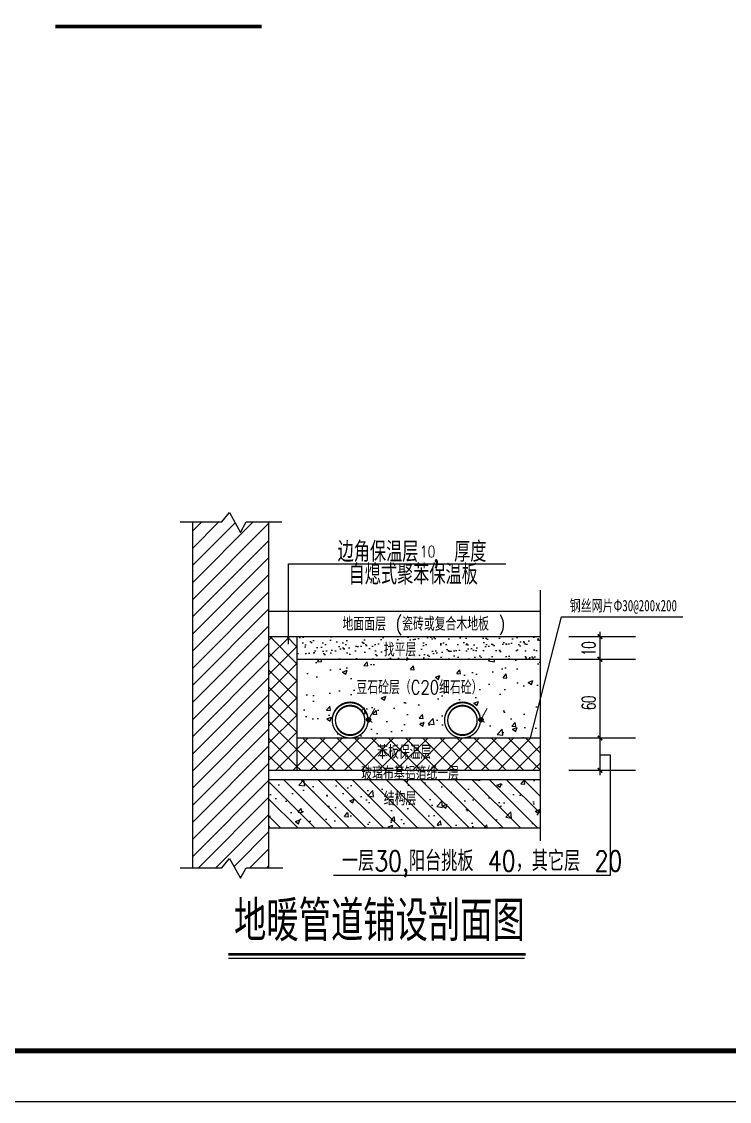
# Model space of a CAD drawing. Extents: x 57238 to 116638, y 270298 to 359907.
# Drawn here: x 72915 to 86938, y 270298 to 291692 of the extents above; entities that cross this region are included whole.
import ezdxf

# ---------------------------------------------------------------- set-up
doc = ezdxf.new("R2010")
doc.units = 0
doc.header["$LTSCALE"] = 1000
doc.header["$MEASUREMENT"] = 0
for name, color, linetype in [('1-地暖', 7, 'Continuous'), ('1-标注-1', 7, 'Continuous'), ('101', 3, 'Continuous'), ('2', 1, 'Continuous'), ('DIM_SYMB', 3, 'Continuous'), ('TH_TITLE', 7, 'Continuous'), ('TK', 126, 'Continuous'), ('图层1', 7, 'Continuous'), ('给水管', 231, 'Continuous')]:
    doc.layers.add(name, color=color, linetype=linetype)
doc.styles.add('-宋体', font='', dxfattribs={"width": 0.8})
doc.styles.add('1', font='txt.shx', dxfattribs={"width": 0.8, "bigfont": 'hztxt.shx'})
doc.styles.add('_HZTXT', font='txt.shx', dxfattribs={"width": 0.8, "bigfont": 'HZTXT.shx'})
doc.styles.add('DIM_FONT', font='SIMPLEX', dxfattribs={"width": 0.7, "bigfont": 'GBCBIG'})
doc.styles.add('ROMANS', font='romans__.ttf')
doc.styles.get('-宋体').set_extended_font_data('SimSun')
pattern_1 = [(45, (1712124.48298777, 116222.3442392308), (-169.7056274847714, 169.7056274847714), []), (135, (1712124.48298777, 116222.3442392308), (-169.7056274847714, -169.7056274847713), [])]

# ---------------------------------------------------------------- blocks, each defined once
blk = doc.blocks.new('_DIMX')
blk.add_line((-150, 0), (150, 0))
at = {"const_width": 50}
blk.add_lwpolyline([(-70, -70), (70, 70)], dxfattribs=at)
blk = doc.blocks.new('vfsdesa')
at = {"ltscale": 9787.034705858678}
h = blk.add_hatch(dxfattribs=at)
h.set_pattern_fill('ANSI31', color=256, scale=1920, style=0)
h.set_pattern_definition([(45, (1712521.817776341, 116222.3442392308), (-169.7056274847714, 169.7056274847714), [])])
h.paths.add_polyline_path([(1716291.422164045, 82671.74552911276), (1715841.787771601, 82671.74552911276), (1715727.945509288, 82462.39348167682), (1715508.897937296, 82857.71416794683), (1715355.728983775, 82671.74552911276), (1714779.949106408, 82671.74552911276), (1714779.949106408, 75820.12464697578), (1715355.728983775, 75820.12464697578), (1715508.897937296, 76006.09328580962), (1715727.945509288, 75610.7725995396), (1715841.787771601, 75820.12464697578), (1716291.422164045, 75820.12464697578)])
h = blk.add_hatch(dxfattribs=at)
h.set_pattern_fill('ANSI37', color=256, scale=1920, style=0)
h.set_pattern_definition(pattern_1)
h.paths.add_polyline_path([(1716845.620796806, 80399.83489415853), (1716291.422164045, 80399.83489415853), (1716291.422164045, 77750.45354340866), (1716845.620796806, 77750.45354340866)])
h = blk.add_hatch(dxfattribs=at)
h.set_pattern_fill('AR-SAND', color=256, scale=128, style=0)
h.set_pattern_definition([(37.50000000000001, (1713078.417505253, 116222.3442392308), (-8.063149838029842, 246.6334424336842), [0, -194.5599999999999, 0, -217.5999999999999, 0, -208]), (7.499999999999998, (1713078.417505253, 116222.3442392308), (226.5314182742691, 361.2346963494065), [0, -104.96, 0, -175.3599999999999, 0, -67.19999999999997]), (327.5, (1712920.977505253, 116222.3442392308), (398.6101583041913, 0.7243588527314558), [0, -64, 0, -230.4, 0, -300.8]), (317.5, (1712920.977505253, 116222.3442392308), (384.7842053852535, 112.3424723115838), [0, -31.99999999999999, 0, -151.0399999999999, 0, -172.7999999999999])])
h.paths.add_polyline_path([(1716845.620796806, 80399.83489415853), (1716845.620796806, 79951.83489415853), (1721663.152125793, 79951.83489415853), (1721663.152125793, 80399.83489415853)])
h.paths.add_polyline_path([(1718520.325112333, 79950.33997453575), (1719253.492986351, 79950.33997453575), (1719253.492986351, 80331.31635248766), (1718520.325112333, 80331.31635248766)], flags=9)
h = blk.add_hatch(dxfattribs=at)
h.set_pattern_fill('AR-CONC', color=256, scale=128, style=0)
h.set_pattern_definition([(49.99999999999999, (1712124.48298777, 116222.3442392308), (918.0930337289644, -80.3227327777217), [95.99999999999996, -1055.999999999999]), (355, (1712124.48298777, 116222.3442392308), (-177.60170702464, 962.8059311360144), [76.79999999999998, -844.8]), (100.4513999999998, (1712200.99073817, 116215.6506840294), (740.4920085939476, 882.4826138380204), [81.58744319999936, -897.4619033599937]), (46.1842, (1712124.48298777, 116478.3442392308), (1366.068542240825, -211.8643383411431), [144, -1584]), (96.63559999999949, (1712238.32202137, 116460.6888062708), (1196.36826310234, 1246.870874752565), [122.3811686399957, -1346.192639999955]), (351.1842000000001, (1712124.48298777, 116478.3442392308), (1196.367289771042, 1246.871809184415), [115.2, -1267.2]), (20.99999999999998, (1712252.48298777, 116414.3442392308), (764.0410267116306, -515.3521800516334), [95.999999999998, -1055.999999999979]), (326.0000000000001, (1712252.48298777, 116414.3442392308), (311.4436248596246, 928.1920576599716), [76.79999999999997, -844.7999999999997]), (71.45140000000002, (1712316.15304601, 116371.3981835496), (1075.484964584307, 412.8390357887387), [81.5874431999995, -897.4619033599956]), (37.50000000000001, (1712124.48298777, 116222.3442392308), (15.56461480613205, 426.1041329040783), [0, -834.5599999999998, 0, -857.5999999999996, 0, -847.9999999999997]), (7.499999999999998, (1712124.48298777, 116222.3442392308), (336.7290079259502, 504.8469912094208), [0, -488.9599999999999, 0, -815.3599999999999, 0, -323.2]), (327.5, (1711839.04298777, 116222.3442392308), (683.2927183006836, -28.87023582000613), [0, -320, 0, -998.4, 0, -1324.8]), (317.5, (1711711.04298777, 116222.3442392308), (746.4782967582543, 128.1343773853665), [0, -416, 0, -663.0399999999997, 0, -940.7999999999997])])
h.paths.add_polyline_path([(1721663.152125793, 79951.83489415853), (1716845.620796806, 79951.83489415853), (1716845.620796806, 78390.45354340866), (1721663.152125793, 78390.45354340866)])
h.paths.add_polyline_path([(1720409.611569963, 78673.73220379173, -0.1090147773524979), (1720357.945901235, 78559.30820298183, -9.173068315009383)])
h.paths.add_polyline_path([(1718184.424858211, 78673.73220379173, -0.1090147773524979), (1718132.759189482, 78559.30820298183, -9.173068315009383)])
h = blk.add_hatch(dxfattribs=at)
h.set_pattern_fill('ANSI37', color=256, scale=1920, style=0)
h.set_pattern_definition(pattern_1)
h.paths.add_polyline_path([(1716845.620796806, 78390.45354340866), (1716845.620796806, 77750.45354340866), (1721663.152125793, 77750.45354340866), (1721663.152125793, 78390.45354340866)])
h = blk.add_hatch(dxfattribs=at)
h.set_pattern_fill('AR-CONC', color=256, scale=128, style=0)
h.set_pattern_definition([(49.99999999999999, (1712124.48298777, 116041.8956367458), (918.0930337289644, -80.3227327777217), [95.99999999999996, -1055.999999999999]), (355, (1712124.48298777, 116041.8956367458), (-177.60170702464, 962.8059311360144), [76.79999999999998, -844.8]), (100.4513999999998, (1712200.99073817, 116035.2020815458), (740.4920085939476, 882.4826138380204), [81.58744319999936, -897.4619033599937]), (46.1842, (1712124.48298777, 116297.8956367458), (1366.068542240825, -211.8643383411431), [144, -1584]), (96.63559999999949, (1712238.32202137, 116280.2402037868), (1196.36826310234, 1246.870874752565), [122.3811686399957, -1346.192639999953]), (351.1842000000001, (1712124.48298777, 116297.8956367458), (1196.367289771042, 1246.871809184415), [115.2, -1267.2]), (20.99999999999998, (1712252.48298777, 116233.8956367468), (764.0410267116306, -515.3521800516334), [95.99999999999795, -1055.999999999979]), (326.0000000000001, (1712252.48298777, 116233.8956367468), (311.4436248596246, 928.1920576599716), [76.79999999999997, -844.7999999999997]), (71.45140000000002, (1712316.15304601, 116190.9495810658), (1075.484964584307, 412.8390357887387), [81.5874431999995, -897.4619033599956]), (37.50000000000001, (1712124.48298777, 116041.8956367458), (15.56461480613205, 426.1041329040783), [0, -834.5599999999998, 0, -857.5999999999996, 0, -847.9999999999997]), (7.499999999999998, (1712124.48298777, 116041.8956367458), (336.7290079259502, 504.8469912094208), [0, -488.9599999999999, 0, -815.3599999999999, 0, -323.2]), (327.5, (1711839.04298777, 116041.8956367458), (683.2927183006836, -28.87023582000613), [0, -320, 0, -998.4, 0, -1324.8]), (317.5, (1711711.04298777, 116041.8956367458), (746.4782967582543, 128.1343773853665), [0, -416, 0, -663.0399999999997, 0, -940.7999999999997])])
h.paths.add_polyline_path([(1721663.152125793, 77570.00494092458), (1716291.422164046, 77570.00494092458), (1716291.422164046, 76610.00494092458), (1721663.152125793, 76610.00494092458)])
h = blk.add_hatch(dxfattribs=at)
h.set_pattern_fill('ANSI31', color=256, scale=1920, angle=90, style=0)
h.set_pattern_definition([(135, (1712124.48298777, 116041.8956367458), (-169.7056274847714, -169.7056274847713), [])])
h.paths.add_polyline_path([(1716291.422164045, 77570.00494092458), (1716291.422164045, 76610.00494092458), (1721663.152125793, 76610.00494092458), (1721663.152125792, 77570.00494092458)])
at = {"layer": '1-地暖', "linetype": 'ByBlock'}
h = blk.add_hatch(dxfattribs=at)
h.set_pattern_fill('ANSI31', scale=71.1111111111111, style=0)
h.set_pattern_definition([(45, (1628089.399777906, 102497.4887734518), (-6.285393610547088, 6.285393610547088), [])])
edge = h.paths.add_edge_path()
edge.add_arc((1718264.582682758, 78752.56335427181), 43.16305607750844, 0, 360)
h = blk.add_hatch(dxfattribs=at)
h.set_pattern_fill('ANSI31', scale=71.1111111111111, style=0)
h.set_pattern_definition([(45, (1630314.586489658, 102497.4887734518), (-6.285393610547088, 6.285393610547088), [])])
edge = h.paths.add_edge_path()
edge.add_arc((1720489.76939451, 78752.56335427181), 43.16305607750844, 0, 360)
at = {"ltscale": 9787.034705858678}
for p, q in [((1716679.374028367, 81837.87336700864), (1720985.888902052, 81837.87336700864)), ((1716679.374028367, 80248.39592289354), (1716679.374028367, 81837.87336700864)), ((1716845.620796805, 80399.8348941576), (1716845.620796805, 77750.45354340866)), ((1722232.957883493, 80399.83489415853), (1723554.458259684, 80399.83489415853)), ((1722232.957883493, 79951.83489415853), (1723554.458259684, 79951.83489415853)), ((1722849.386867282, 79951.83489415853), (1722849.386867282, 77750.45354340866)), ((1722232.957883493, 78390.45354340866), (1723554.458259684, 78390.45354340866)), ((1722232.957883493, 77750.45354340866), (1723554.458259684, 77750.45354340866))]:
    blk.add_line(p, q, dxfattribs=at)
at = {"color": 7, "ltscale": 9787.034705858678, "const_width": 25.6}
for points in [[(1718254.641459522, 78745.78929641761, 1), (1717543.969953506, 78745.78929641761, 9.173068315009324)], [(1720479.828171275, 78745.78929641761, 1), (1719769.156665256, 78745.78929641761, 9.173068315009324)], [(1718254.641459522, 78745.78929641761, -1), (1717543.969953506, 78745.78929641761, -9.173068315009324)], [(1720479.828171275, 78745.78929641761, -1), (1719769.156665256, 78745.78929641761, -9.173068315009324)]]:
    blk.add_lwpolyline(points, format="xyb", dxfattribs=at)
at = {"ltscale": 9787.034705858678, "const_width": 25.6}
for points in [[(1718254.641459522, 78733.59530023963, 1), (1717543.969953506, 78733.59530023963, 9.173068315009324)], [(1720479.828171275, 78733.59530023963, 1), (1719769.156665256, 78733.59530023963, 9.173068315009324)]]:
    blk.add_lwpolyline(points, format="xyb", dxfattribs=at)
at = {"color": 7, "ltscale": 9787.034705858678, "const_width": 25.6}
for points in [[(1718132.759189481, 78571.50219915865, 0.1090147773524979), (1718184.424858211, 78685.92619996786, 9.173068315009383)], [(1720357.945901235, 78571.50219915865, 0.1090147773524979), (1720409.611569963, 78685.92619996786, 9.173068315009383)]]:
    blk.add_lwpolyline(points, format="xyb", close=True, dxfattribs=at)
at = {"ltscale": 9787.034705858678, "const_width": 25.6}
for points in [[(1718132.759189481, 78559.30820298183, 0.1090147773524979), (1718184.424858211, 78673.7322037908, 9.173068315009383)], [(1720357.945901235, 78559.30820298183, 0.1090147773524979), (1720409.611569963, 78673.7322037908, 9.173068315009383)]]:
    blk.add_lwpolyline(points, format="xyb", close=True, dxfattribs=at)
at = {"layer": '1-地暖', "color": 7, "linetype": 'ByBlock'}
for p, q in [((1721470.756732715, 78390.45354340866), (1722089.219321847, 80793.04992679169)), ((1722089.219321847, 80793.04992679169), (1724493.148562405, 80793.04992679169))]:
    blk.add_line(p, q, dxfattribs=at)
at = {"layer": '1-地暖', "color": 7, "linetype": 'ByBlock', "const_width": 21.33333333333333}
for points in [[(1718254.641459522, 78734.41920823266), (1718389.641878349, 78980.81416954461)], [(1720479.828171275, 78734.41920823266), (1720614.828590101, 78980.81416954461)], [(1718260.304741086, 78755.6486142067), (1718338.877300991, 78698.98192969768)], [(1720485.491452837, 78755.6486142067), (1720564.064012743, 78698.98192969768)]]:
    blk.add_lwpolyline(points, dxfattribs=at)
at = {"layer": '1-地暖', "color": 7, "linetype": 'ByBlock'}
for centre, radius in [((1718264.582682758, 78752.56335427181), 43.16305607750844), ((1718254.641459522, 78745.78929641761), 11.37008818495491), ((1720489.76939451, 78752.56335427181), 43.16305607750844), ((1720479.828171276, 78745.78929641761), 11.37008818495491)]:
    blk.add_circle(centre, radius, dxfattribs=at)
at = {"layer": '1-标注-1'}
for p, q in [((1723060.484526434, 78049.40014353569), (1722849.386867282, 78049.40014353569)), ((1723060.484526434, 75675.56884783681), (1723060.484526434, 78049.40014353569)), ((1717571.132409818, 75675.56884783681), (1723060.484526434, 75675.56884783681))]:
    blk.add_line(p, q, dxfattribs=at)
at = {"layer": '101', "ltscale": 9787.034705858678}
for p, q in [((1715355.728983775, 82671.74552911276), (1715508.897937296, 82857.71416794683)), ((1715508.897937296, 82857.71416794683), (1715727.94550929, 82462.39348167682)), ((1714531.551356649, 82671.74552911276), (1715355.728983775, 82671.74552911276)), ((1714779.949106408, 75820.12464697578), (1714779.949106408, 82671.74552911276)), ((1715727.94550929, 82462.39348167682), (1715841.787771602, 82671.74552911276)), ((1715841.787771602, 82671.74552911276), (1716544.792262635, 82671.74552911276)), ((1716291.422164045, 75820.12464697578), (1716291.422164045, 82671.74552911276)), ((1721663.152125793, 81319.50577044685), (1721663.152125793, 76355.95072513458)), ((1716291.422164045, 80904.7754478635), (1721663.152125793, 80904.7754478635)), ((1716291.422164045, 80399.8348941576), (1721663.152125793, 80399.8348941576)), ((1716845.620796805, 79951.83489415853), (1721663.152125793, 79951.83489415853)), ((1716845.620796805, 78390.45354340866), (1721663.152125793, 78390.45354340866)), ((1716291.422164045, 77750.45354340866), (1721663.152125793, 77750.45354340866)), ((1716291.422164045, 77570.00494092458), (1721663.152125793, 77570.00494092458)), ((1716291.422164045, 76610.00494092458), (1721663.152125793, 76610.00494092458)), ((1715355.728983775, 75820.12464697578), (1715508.897937296, 76006.09328580962)), ((1715508.897937296, 76006.09328580962), (1715727.94550929, 75610.7725995396)), ((1714531.551356649, 75820.12464697578), (1715355.728983775, 75820.12464697578)), ((1715727.94550929, 75610.7725995396), (1715841.787771602, 75820.12464697578)), ((1715841.787771602, 75820.12464697578), (1716568.676992408, 75820.12464697578))]:
    blk.add_line(p, q, dxfattribs=at)
at = {"layer": '图层1'}
blk.add_line((1722849.386867282, 80495.83489415457), (1722849.386867282, 79855.83489416179), dxfattribs=at)
at = {"layer": '给水管', "const_width": 50}
blk.add_lwpolyline([(1716291.422164045, 77750.45354340866), (1716291.422164045, 77750.45354340866)], dxfattribs=at)
at = {"color": 0, "linetype": 'ByBlock', "ltscale": 9787.034705858678, "xscale": 0.6399999998975545, "yscale": 0.6399999998975545, "zscale": 0.6399999998975545, "rotation": 270}
for p in [(1722849.386867282, 80399.83489415853), (1722849.386867282, 79951.83489415853), (1722849.386867282, 78390.45354340866), (1722849.386867282, 77750.45354340866)]:
    blk.add_blockref('_DIMX', p, dxfattribs=at)
at = {"color": 7, "linetype": 'Continuous', "style": '_HZTXT', "width": 0.8}
for s, p in [('边角保温层 , 厚度', (1717651.564098353, 81879.8427630536)), ('自熄式聚苯保温板 ', (1717869.030127301, 81432.05226546677)), ('一层30,阳台挑板 40，其它层 20', (1717737.618174992, 75754.22176935768))]:
    blk.add_text(s, height=400, dxfattribs=at).set_placement(p)
at = {"color": 7, "style": 'DIM_FONT', "width": 0.8}
blk.add_text('10', height=224, dxfattribs=at).set_placement((1719279.933771813, 81972.39670028666))
at = {"style": '1', "width": 0.8}
for s, p in [('地面面层 (瓷砖或复合木地板 )', (1717747.912979502, 80515.31898945372)), ('找平层', (1718565.195663515, 80005.36989579455)), ('豆石砼层（C20细石砼）', (1718023.810297091, 79257.8238785587)), ('苯板保温层', (1718434.083919246, 77974.60138528177)), ('玻璃布基铝箔纸一层', (1718119.682799882, 77555.36976517679)), ('结构层', (1718565.195663515, 77054.69590925367))]:
    blk.add_text(s, height=268.8, dxfattribs=at).set_placement(p)
at = {"color": 7, "linetype": 'Continuous', "style": 'ROMANS', "width": 0.6}
for s, p in [('10', (1722763.22194074, 80020.35300422588)), ('60', (1722763.22194074, 78947.11230386852))]:
    blk.add_text(s, height=273.0666666666667, rotation=89.99999128884075, dxfattribs=at).set_placement(p)
at = {"layer": '2', "color": 7, "style": '-宋体', "width": 0.7}
blk.add_text('钢丝网片Φ30@200x200', height=227.5555555555555, dxfattribs=at).set_placement((1722248.399142581, 80900.32636061579))
blk = doc.blocks.new('gfdyrte')
at = {"layer": 'TK'}
blk.add_lwpolyline([(301207.4996122021, -138465.000158964), (390307.4996122024, -138465.000158964), (390307.4996122024, -75465.0001589641), (301207.4996122021, -75465.0001589641)], close=True, dxfattribs=at)
at = {"layer": 'TK', "const_width": 150}
blk.add_lwpolyline([(304957.4996122021, -136965.000158964), (388807.4996122024, -136965.000158964), (388807.4996122024, -76965.00015896409), (304957.4996122021, -76965.00015896409)], close=True, dxfattribs=at)

msp = doc.modelspace()

# ---------------------------------------------------------------- linework, layer by layer
msp.add_line((82879.41104956495, 273130.3654394096), (77012.8450243912, 273130.3654394096))
at = {"const_width": 53.33333333333333}
msp.add_lwpolyline([(82902.74805165839, 273212.4348543596), (77012.84502439213, 273212.4348543596)], dxfattribs=at)
at = {"layer": 'DIM_SYMB', "const_width": 70}
msp.add_lwpolyline([(73583.56253956218, 291596.8210709475), (77673.42256058793, 291596.8210709475)], dxfattribs=at)
at = {"layer": 'TH_TITLE'}
msp.add_lwpolyline([(57237.82498853655, 270298.1198100033), (116637.8249885366, 270298.1198100033), (116637.8249885366, 312298.1198100033), (57237.82498853655, 312298.1198100033)], close=True, dxfattribs=at)
at = {"layer": 'TH_TITLE', "const_width": 100}
msp.add_lwpolyline([(59737.82498853655, 271298.1198100033), (115637.8249885366, 271298.1198100033), (115637.8249885366, 311298.1198100033), (59737.82498853655, 311298.1198100033)], close=True, dxfattribs=at)

# ---------------------------------------------------------------- block references
at = {"xscale": 0.6666666666278616, "yscale": 0.6666666666860692, "zscale": 0.6666666666569654}
msp.add_blockref('gfdyrte', (-143567.1747412431, 362608.1199174435), dxfattribs=at)
msp.add_blockref('vfsdesa', (-1638475.291953387, 199107.8945455494))

# ---------------------------------------------------------------- texts
at = {"color": 7, "linetype": 'Continuous', "style": '_HZTXT', "width": 0.8}
msp.add_text('地暖管道铺设剖面图', height=800, dxfattribs=at).set_placement((77123.92081956344, 273473.662962232))

doc.saveas('drawing.dxf')
